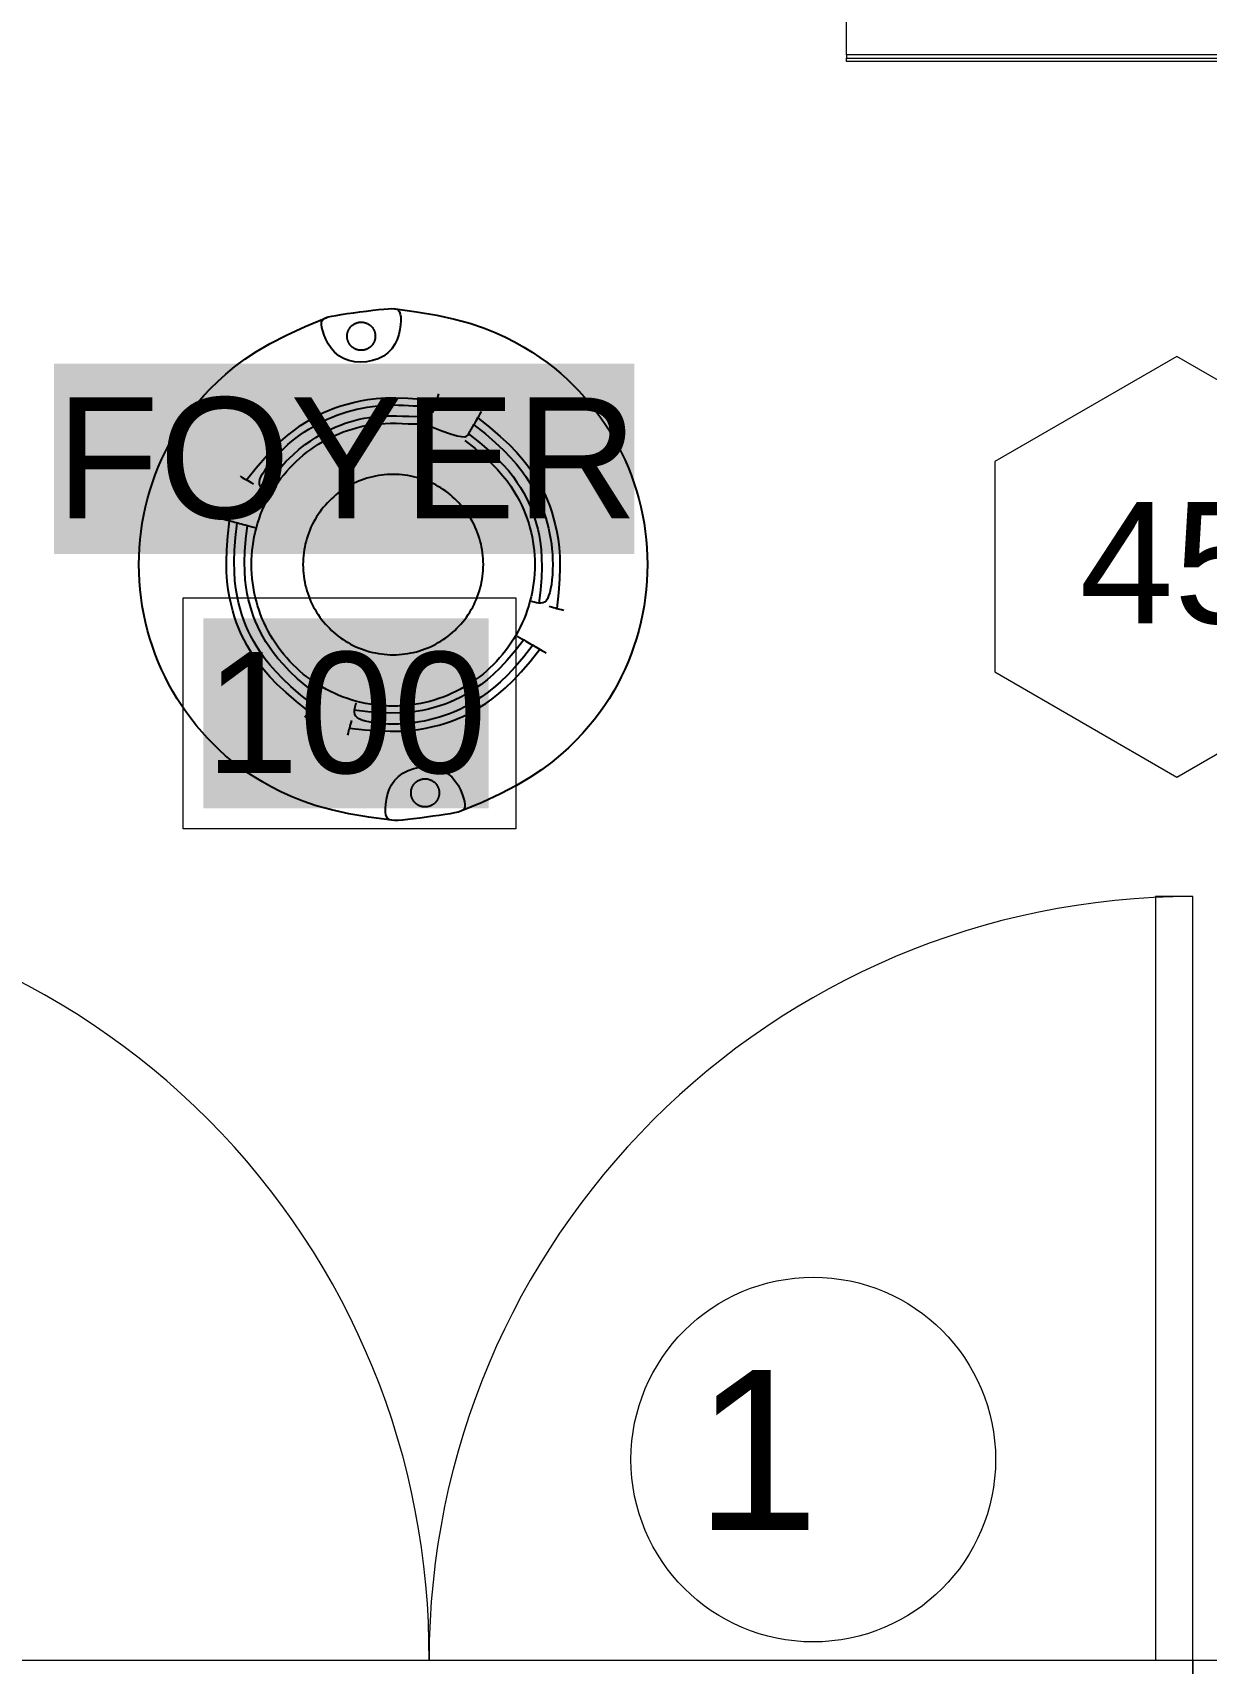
# Model space of a CAD drawing. Header units: inches. Extents: x 0.9 to 36.3, y 0.7 to 23.3.
# Drawn here: x 20.785 to 21.361, y 11.148 to 11.949 of the extents above; entities that cross this region are included whole.
import ezdxf

# ---------------------------------------------------------------- set-up
doc = ezdxf.new("R2010")
doc.units = ezdxf.units.IN
for name, color, linetype, lineweight, true_color in [('Boarder for name', 7, 'Continuous', 5, 0x777777), ('Doors', 7, 'Continuous', 5, 0xf2db9c), ('Numbering Lights', 1, 'Continuous', 15, 0xff0000), ('PDF_Geometry', 7, 'Continuous', 9, 0x777777)]:
    doc.layers.add(name, color=color, linetype=linetype, lineweight=lineweight, true_color=true_color)
doc.layers.add('Force flow Fan', color=7, linetype='Continuous', lineweight=0)
doc.layers.add('Numbering Force Flow Fan', color=255, linetype='Continuous', lineweight=0)
doc.layers.add('PDF_Solid Fills', color=7, linetype='Continuous', true_color=0xffffff)
doc.layers.add('PDF_Text', color=7, linetype='Continuous')
doc.layers.add('Smoke Detector', color=104, linetype='Continuous')
doc.styles.add('PDF Arial', font='arial.ttf')
doc.styles.get("Standard").update_dxf_attribs({"font": 'arial.ttf'})

msp = doc.modelspace()

# ---------------------------------------------------------------- linework, layer by layer
at = {"layer": 'Boarder for name', "linetype": 'ByBlock'}
msp.add_lwpolyline([(20.85835, 11.67111), (21.02168, 11.67111), (21.02168, 11.55778), (20.85835, 11.55778)], close=True, dxfattribs=at)
at = {"layer": 'Doors', "linetype": 'ByBlock'}
msp.add_lwpolyline([(21.35413, 11.52453, 0.413987), (20.97915, 11.14955, 0.417563), (20.60583, 11.52453)], format="xyb", dxfattribs=at)
for points in [[(21.35413, 11.52453), (21.3358, 11.52453), (21.3358, 11.14955), (21.35413, 11.14955)], [(21.36746, 11.14955), (21.36746, 11.10121), (21.35413, 11.10121), (21.35413, 11.14955)]]:
    msp.add_lwpolyline(points, close=True, dxfattribs=at)
at = {"layer": 'Force flow Fan', "linetype": 'ByBlock', "ltscale": 0.001}
for p, q in [((20.60583, 11.14955), (21.35413, 11.14955)), ((21.35413, 11.14955), (21.35413, 11.08807))]:
    msp.add_line(p, q, dxfattribs=at)
at = {"layer": 'Numbering Force Flow Fan', "linetype": 'ByBlock', "ltscale": 0.001}
msp.add_circle((21.16779, 11.24807), 0.08952, dxfattribs=at)
at = {"layer": 'Numbering Lights', "linetype": 'ByBlock', "ltscale": 0.001}
msp.add_lwpolyline([(21.34635, 11.78965), (21.25694, 11.73803), (21.25694, 11.63479), (21.34635, 11.58316), (21.43576, 11.63479), (21.43576, 11.73803)], close=True, dxfattribs=at)
at = {"layer": 'PDF_Geometry', "linetype": 'ByBlock'}
msp.add_lwpolyline([(21.73745, 10.60457), (21.62745, 11.10121), (21.36746, 11.10121), (21.36746, 11.14955), (21.61579, 11.14955), (21.44079, 11.93785), (21.43413, 11.93785), (21.18414, 11.93785), (21.18414, 12.03618), (21.41246, 12.03618), (21.13081, 13.30113), (21.22747, 13.32279), (21.68912, 13.42612), (21.70912, 13.33446), (21.24747, 13.23279), (21.51246, 12.03951), (21.82745, 10.62457)], close=True, dxfattribs=at)
msp.add_lwpolyline([(21.61579, 11.15121), (21.36746, 11.15121), (21.36746, 11.14955), (21.61579, 11.14955), (21.44079, 11.93785), (21.18414, 11.93785), (21.18414, 11.93618), (21.43913, 11.93618), (21.61412, 11.15121), (21.36746, 11.15121), (21.36746, 11.15288), (21.61245, 11.15288), (21.43913, 11.93451), (21.18414, 11.93451), (21.18414, 11.93618), (21.44079, 11.93618)], dxfattribs=at)
at = {"layer": 'PDF_Solid Fills', "linetype": 'ByBlock', "transparency": 33554559}
for points in [[(20.79502, 11.69277), (21.08001, 11.69277), (20.79502, 11.7861), (21.08001, 11.7861)], [(20.86835, 11.56778), (21.00834, 11.56778), (20.86835, 11.66111), (21.00834, 11.66111)]]:
    msp.add_solid(points, dxfattribs=at)
at = {"layer": 'Smoke Detector', "linetype": 'ByBlock'}
for points in [[(20.95896, 11.79152), (20.95671, 11.78988), (20.95415, 11.78857), (20.95136, 11.78763), (20.94843, 11.78705), (20.94545, 11.78685), (20.9425, 11.78704), (20.93969, 11.78763), (20.9371, 11.78864), (20.9348, 11.79006), (20.9328, 11.79181), (20.93109, 11.79379), (20.92966, 11.79592), (20.92849, 11.79809), (20.92759, 11.80021), (20.92693, 11.80219), (20.9265, 11.80393), (20.92631, 11.80536), (20.92637, 11.80649), (20.92671, 11.80739), (20.92736, 11.80809), (20.92833, 11.80864), (20.92966, 11.80909), (20.93138, 11.80948), (20.93351, 11.80986), (20.93605, 11.81027), (20.93891, 11.8107), (20.942, 11.81114), (20.9452, 11.81157), (20.9484, 11.81198), (20.9515, 11.81236), (20.95438, 11.81268), (20.95693, 11.81295), (20.95909, 11.81313), (20.96085, 11.81319), (20.96225, 11.81311), (20.96333, 11.81283), (20.96414, 11.81232), (20.9647, 11.81154), (20.96505, 11.81046), (20.96523, 11.80903), (20.96527, 11.80724), (20.96515, 11.80516), (20.96482, 11.80287), (20.96426, 11.80048), (20.96343, 11.79805), (20.96229, 11.79569), (20.96081, 11.79348)], [(20.94931, 11.80561), (20.9495, 11.8055), (20.94969, 11.80537), (20.94988, 11.80524), (20.95006, 11.80511), (20.95024, 11.80497), (20.95041, 11.80482), (20.95058, 11.80467), (20.95074, 11.80451), (20.9509, 11.80435), (20.95105, 11.80418), (20.9512, 11.80401), (20.95134, 11.80383), (20.95147, 11.80365), (20.9516, 11.80346), (20.95173, 11.80327), (20.95184, 11.80308), (20.95195, 11.80288), (20.95206, 11.80268), (20.95215, 11.80248), (20.95224, 11.80227), (20.95233, 11.80206), (20.9524, 11.80184), (20.95247, 11.80163), (20.95253, 11.80141), (20.95259, 11.80119), (20.95264, 11.80097), (20.95268, 11.80075), (20.95271, 11.80052), (20.95274, 11.8003), (20.95276, 11.80007), (20.95277, 11.79985), (20.95277, 11.79962), (20.95277, 11.79939), (20.95276, 11.79917), (20.95274, 11.79894), (20.95271, 11.79872), (20.95268, 11.79849), (20.95264, 11.79827), (20.95259, 11.79805), (20.95253, 11.79783), (20.95247, 11.79761), (20.9524, 11.7974), (20.95233, 11.79718), (20.95224, 11.79697), (20.95215, 11.79676), (20.95206, 11.79656), (20.95195, 11.79636), (20.95184, 11.79616), (20.95173, 11.79597), (20.9516, 11.79578), (20.95147, 11.79559), (20.95134, 11.79541), (20.9512, 11.79523), (20.95105, 11.79506), (20.9509, 11.79489), (20.95074, 11.79473), (20.95058, 11.79457), (20.95041, 11.79442), (20.95024, 11.79427), (20.95006, 11.79413), (20.94988, 11.794), (20.94969, 11.79387), (20.9495, 11.79374), (20.94931, 11.79363), (20.94911, 11.79352), (20.94891, 11.79341), (20.94871, 11.79332), (20.9485, 11.79323), (20.94829, 11.79314), (20.94807, 11.79307), (20.94786, 11.793), (20.94764, 11.79294), (20.94742, 11.79288), (20.9472, 11.79283), (20.94698, 11.79279), (20.94675, 11.79276), (20.94653, 11.79273), (20.9463, 11.79272), (20.94608, 11.7927), (20.94585, 11.7927), (20.94562, 11.7927), (20.9454, 11.79272), (20.94517, 11.79273), (20.94495, 11.79276), (20.94472, 11.79279), (20.9445, 11.79283), (20.94428, 11.79288), (20.94406, 11.79294), (20.94384, 11.793), (20.94363, 11.79307), (20.94341, 11.79314), (20.9432, 11.79323), (20.943, 11.79332), (20.94279, 11.79341), (20.94259, 11.79352), (20.94239, 11.79363), (20.9422, 11.79374), (20.94201, 11.79387), (20.94182, 11.794), (20.94164, 11.79413), (20.94146, 11.79427), (20.94129, 11.79442), (20.94112, 11.79457), (20.94096, 11.79473), (20.9408, 11.79489), (20.94065, 11.79506), (20.9405, 11.79523), (20.94036, 11.79541), (20.94023, 11.79559), (20.9401, 11.79578), (20.93997, 11.79597), (20.93986, 11.79616), (20.93975, 11.79636), (20.93965, 11.79656), (20.93955, 11.79676), (20.93946, 11.79697), (20.93937, 11.79718), (20.9393, 11.7974), (20.93923, 11.79761), (20.93917, 11.79783), (20.93911, 11.79805), (20.93906, 11.79827), (20.93902, 11.79849), (20.93899, 11.79872), (20.93896, 11.79894), (20.93895, 11.79917), (20.93894, 11.79939), (20.93893, 11.79962), (20.93894, 11.79985), (20.93895, 11.80007), (20.93896, 11.8003), (20.93899, 11.80052), (20.93902, 11.80075), (20.93906, 11.80097), (20.93911, 11.80119), (20.93917, 11.80141), (20.93923, 11.80163), (20.9393, 11.80184), (20.93937, 11.80206), (20.93946, 11.80227), (20.93955, 11.80248), (20.93965, 11.80268), (20.93975, 11.80288), (20.93986, 11.80308), (20.93997, 11.80327), (20.9401, 11.80346), (20.94023, 11.80365), (20.94036, 11.80383), (20.9405, 11.80401), (20.94065, 11.80418), (20.9408, 11.80435), (20.94096, 11.80451), (20.94112, 11.80467), (20.94129, 11.80482), (20.94146, 11.80497), (20.94164, 11.80511), (20.94182, 11.80524), (20.94201, 11.80537), (20.9422, 11.8055), (20.94239, 11.80561), (20.94259, 11.80572), (20.94279, 11.80583), (20.943, 11.80592), (20.9432, 11.80601), (20.94341, 11.8061), (20.94363, 11.80617), (20.94384, 11.80624), (20.94406, 11.8063), (20.94428, 11.80636), (20.9445, 11.80641), (20.94472, 11.80645), (20.94495, 11.80648), (20.94517, 11.80651), (20.9454, 11.80652), (20.94562, 11.80654), (20.94585, 11.80654), (20.94608, 11.80654), (20.9463, 11.80652), (20.94653, 11.80651), (20.94675, 11.80648), (20.94698, 11.80645), (20.9472, 11.80641), (20.94742, 11.80636), (20.94764, 11.8063), (20.94786, 11.80624), (20.94807, 11.80617), (20.94829, 11.8061), (20.9485, 11.80601), (20.94871, 11.80592), (20.94891, 11.80583), (20.94911, 11.80572)], [(20.91876, 11.69898), (20.9184, 11.69757), (20.9181, 11.69616), (20.91784, 11.69473), (20.91763, 11.6933), (20.91746, 11.69186), (20.91734, 11.69042), (20.91727, 11.68897), (20.91725, 11.68752), (20.91727, 11.68607), (20.91734, 11.68462), (20.91746, 11.68318), (20.91763, 11.68174), (20.91784, 11.68031), (20.9181, 11.67888), (20.9184, 11.67746), (20.91876, 11.67606), (20.91915, 11.67466), (20.9196, 11.67328), (20.92009, 11.67192), (20.92062, 11.67057), (20.92119, 11.66924), (20.92181, 11.66793), (20.92248, 11.66664), (20.92318, 11.66538), (20.92393, 11.66413), (20.92471, 11.66292), (20.92554, 11.66173), (20.9264, 11.66056), (20.9273, 11.65943), (20.92824, 11.65832), (20.92921, 11.65725), (20.93022, 11.65621), (20.93126, 11.6552), (20.93233, 11.65423), (20.93344, 11.65329), (20.93457, 11.65239), (20.93574, 11.65152), (20.93693, 11.6507), (20.93815, 11.64991), (20.93939, 11.64917), (20.94066, 11.64846), (20.94194, 11.6478), (20.94325, 11.64718), (20.94458, 11.64661), (20.94593, 11.64607), (20.9473, 11.64559), (20.94868, 11.64514), (20.95007, 11.64474), (20.95147, 11.64439), (20.95289, 11.64409), (20.95432, 11.64383), (20.95575, 11.64362), (20.95719, 11.64345), (20.95863, 11.64333), (20.96008, 11.64326), (20.96153, 11.64324), (20.96298, 11.64326), (20.96443, 11.64333), (20.96587, 11.64345), (20.96731, 11.64362), (20.96874, 11.64383), (20.97017, 11.64409), (20.97159, 11.64439), (20.97299, 11.64474), (20.97439, 11.64514), (20.97576, 11.64559), (20.97713, 11.64607), (20.97848, 11.64661), (20.97981, 11.64718), (20.98112, 11.6478), (20.98241, 11.64846), (20.98367, 11.64917), (20.98491, 11.64991), (20.98613, 11.6507), (20.98732, 11.65152), (20.98849, 11.65239), (20.98962, 11.65329), (20.99073, 11.65423), (20.9918, 11.6552), (20.99284, 11.65621), (20.99385, 11.65725), (20.99482, 11.65832), (20.99576, 11.65943), (20.99666, 11.66056), (20.99753, 11.66173), (20.99835, 11.66292), (20.99914, 11.66413), (20.99988, 11.66538), (21.00058, 11.66664), (21.00125, 11.66793), (21.00187, 11.66924), (21.00244, 11.67057), (21.00298, 11.67192), (21.00346, 11.67328), (21.00391, 11.67466), (21.0043, 11.67606), (21.00466, 11.67746), (21.00496, 11.67888), (21.00522, 11.68031), (21.00543, 11.68174), (21.0056, 11.68318), (21.00572, 11.68462), (21.00579, 11.68607), (21.00581, 11.68752), (21.00579, 11.68897), (21.00572, 11.69042), (21.0056, 11.69186), (21.00543, 11.6933), (21.00522, 11.69473), (21.00496, 11.69616), (21.00466, 11.69757), (21.0043, 11.69898), (21.00391, 11.70037), (21.00346, 11.70175), (21.00298, 11.70312), (21.00244, 11.70447), (21.00187, 11.70579), (21.00125, 11.7071), (21.00058, 11.70839), (20.99988, 11.70966), (20.99914, 11.7109), (20.99835, 11.71212), (20.99753, 11.71331), (20.99666, 11.71448), (20.99576, 11.71561), (20.99482, 11.71672), (20.99385, 11.71779), (20.99284, 11.71883), (20.9918, 11.71984), (20.99073, 11.72081), (20.98962, 11.72175), (20.98849, 11.72265), (20.98732, 11.72351), (20.98613, 11.72434), (20.98491, 11.72512), (20.98367, 11.72587), (20.98241, 11.72657), (20.98112, 11.72724), (20.97981, 11.72785), (20.97848, 11.72843), (20.97713, 11.72896), (20.97576, 11.72945), (20.97439, 11.7299), (20.97299, 11.73029), (20.97159, 11.73065), (20.97017, 11.73095), (20.96874, 11.73121), (20.96731, 11.73142), (20.96587, 11.73159), (20.96443, 11.73171), (20.96298, 11.73178), (20.96153, 11.7318), (20.96008, 11.73178), (20.95863, 11.73171), (20.95719, 11.73159), (20.95575, 11.73142), (20.95432, 11.73121), (20.95289, 11.73095), (20.95147, 11.73065), (20.95007, 11.73029), (20.94868, 11.7299), (20.9473, 11.72945), (20.94593, 11.72896), (20.94458, 11.72843), (20.94325, 11.72785), (20.94194, 11.72724), (20.94066, 11.72657), (20.93939, 11.72587), (20.93815, 11.72512), (20.93693, 11.72434), (20.93574, 11.72351), (20.93457, 11.72265), (20.93344, 11.72175), (20.93233, 11.72081), (20.93126, 11.71984), (20.93022, 11.71883), (20.92921, 11.71779), (20.92824, 11.71672), (20.9273, 11.71561), (20.9264, 11.71448), (20.92554, 11.71331), (20.92471, 11.71212), (20.92393, 11.7109), (20.92318, 11.70966), (20.92248, 11.70839), (20.92181, 11.7071), (20.92119, 11.70579), (20.92062, 11.70447), (20.92009, 11.70312), (20.9196, 11.70175), (20.91915, 11.70037)], [(20.9641, 11.58352), (20.96635, 11.58516), (20.96891, 11.58646), (20.9717, 11.58741), (20.97463, 11.58799), (20.97762, 11.58819), (20.98056, 11.588), (20.98337, 11.5874), (20.98596, 11.5864), (20.98826, 11.58498), (20.99026, 11.58323), (20.99197, 11.58124), (20.9934, 11.57912), (20.99457, 11.57695), (20.99547, 11.57482), (20.99613, 11.57285), (20.99656, 11.57111), (20.99675, 11.56968), (20.99669, 11.56854), (20.99635, 11.56765), (20.9957, 11.56695), (20.99473, 11.5664), (20.9934, 11.56595), (20.99168, 11.56556), (20.98955, 11.56518), (20.98702, 11.56477), (20.98415, 11.56434), (20.98106, 11.5639), (20.97786, 11.56347), (20.97466, 11.56306), (20.97157, 11.56268), (20.96868, 11.56235), (20.96613, 11.56209), (20.96397, 11.56191), (20.96221, 11.56184), (20.96081, 11.56193), (20.95973, 11.56221), (20.95892, 11.56272), (20.95837, 11.5635), (20.95801, 11.56458), (20.95783, 11.56601), (20.95779, 11.5678), (20.95791, 11.56988), (20.95824, 11.57216), (20.9588, 11.57456), (20.95963, 11.57699), (20.96077, 11.57935), (20.96225, 11.58155)], [(20.98389, 11.57363), (20.98383, 11.57341), (20.98376, 11.57319), (20.98369, 11.57298), (20.9836, 11.57277), (20.98351, 11.57256), (20.98342, 11.57236), (20.98331, 11.57216), (20.9832, 11.57196), (20.98309, 11.57176), (20.98296, 11.57157), (20.98283, 11.57139), (20.9827, 11.57121), (20.98256, 11.57103), (20.98241, 11.57086), (20.98226, 11.57069), (20.9821, 11.57053), (20.98194, 11.57037), (20.98177, 11.57022), (20.9816, 11.57007), (20.98142, 11.56993), (20.98124, 11.56979), (20.98105, 11.56966), (20.98086, 11.56954), (20.98067, 11.56943), (20.98047, 11.56932), (20.98027, 11.56921), (20.98007, 11.56912), (20.97986, 11.56903), (20.97965, 11.56894), (20.97943, 11.56887), (20.97922, 11.5688), (20.979, 11.56873), (20.97878, 11.56868), (20.97856, 11.56863), (20.97834, 11.56859), (20.97811, 11.56856), (20.97789, 11.56853), (20.97766, 11.56851), (20.97744, 11.5685), (20.97721, 11.5685), (20.97698, 11.5685), (20.97676, 11.56851), (20.97653, 11.56853), (20.97631, 11.56856), (20.97608, 11.56859), (20.97586, 11.56863), (20.97564, 11.56868), (20.97542, 11.56873), (20.9752, 11.5688), (20.97499, 11.56887), (20.97477, 11.56894), (20.97456, 11.56903), (20.97435, 11.56912), (20.97415, 11.56921), (20.97395, 11.56932), (20.97375, 11.56943), (20.97356, 11.56954), (20.97337, 11.56966), (20.97318, 11.56979), (20.973, 11.56993), (20.97282, 11.57007), (20.97265, 11.57022), (20.97248, 11.57037), (20.97232, 11.57053), (20.97216, 11.57069), (20.97201, 11.57086), (20.97186, 11.57103), (20.97172, 11.57121), (20.97159, 11.57139), (20.97146, 11.57157), (20.97133, 11.57176), (20.97122, 11.57196), (20.97111, 11.57216), (20.971, 11.57236), (20.97091, 11.57256), (20.97082, 11.57277), (20.97073, 11.57298), (20.97066, 11.57319), (20.97059, 11.57341), (20.97053, 11.57363), (20.97047, 11.57385), (20.97042, 11.57407), (20.97038, 11.57429), (20.97035, 11.57451), (20.97032, 11.57474), (20.97031, 11.57497), (20.97029, 11.57519), (20.97029, 11.57542), (20.97029, 11.57564), (20.97031, 11.57587), (20.97032, 11.5761), (20.97035, 11.57632), (20.97038, 11.57655), (20.97042, 11.57677), (20.97047, 11.57699), (20.97053, 11.57721), (20.97059, 11.57743), (20.97066, 11.57764), (20.97073, 11.57786), (20.97082, 11.57807), (20.97091, 11.57827), (20.971, 11.57848), (20.97111, 11.57868), (20.97122, 11.57888), (20.97133, 11.57907), (20.97146, 11.57926), (20.97159, 11.57945), (20.97172, 11.57963), (20.97186, 11.57981), (20.97201, 11.57998), (20.97216, 11.58015), (20.97232, 11.58031), (20.97248, 11.58047), (20.97265, 11.58062), (20.97282, 11.58077), (20.973, 11.58091), (20.97318, 11.58104), (20.97337, 11.58117), (20.97356, 11.58129), (20.97375, 11.58141), (20.97395, 11.58152), (20.97415, 11.58162), (20.97435, 11.58172), (20.97456, 11.58181), (20.97477, 11.58189), (20.97499, 11.58197), (20.9752, 11.58204), (20.97542, 11.5821), (20.97564, 11.58216), (20.97586, 11.5822), (20.97608, 11.58224), (20.97631, 11.58228), (20.97653, 11.5823), (20.97676, 11.58232), (20.97698, 11.58233), (20.97721, 11.58234), (20.97744, 11.58233), (20.97766, 11.58232), (20.97789, 11.5823), (20.97811, 11.58228), (20.97834, 11.58224), (20.97856, 11.5822), (20.97878, 11.58216), (20.979, 11.5821), (20.97922, 11.58204), (20.97943, 11.58197), (20.97965, 11.58189), (20.97986, 11.58181), (20.98007, 11.58172), (20.98027, 11.58162), (20.98047, 11.58152), (20.98067, 11.58141), (20.98086, 11.58129), (20.98105, 11.58117), (20.98124, 11.58104), (20.98142, 11.58091), (20.9816, 11.58077), (20.98177, 11.58062), (20.98194, 11.58047), (20.9821, 11.58031), (20.98226, 11.58015), (20.98241, 11.57998), (20.98256, 11.57981), (20.9827, 11.57963), (20.98283, 11.57945), (20.98296, 11.57926), (20.98309, 11.57907), (20.9832, 11.57888), (20.98331, 11.57868), (20.98342, 11.57848), (20.98351, 11.57827), (20.9836, 11.57807), (20.98369, 11.57786), (20.98376, 11.57764), (20.98383, 11.57743), (20.98389, 11.57721), (20.98395, 11.57699), (20.984, 11.57677), (20.98404, 11.57655), (20.98407, 11.57632), (20.9841, 11.5761), (20.98411, 11.57587), (20.98413, 11.57564), (20.98413, 11.57542), (20.98413, 11.57519), (20.98411, 11.57497), (20.9841, 11.57474), (20.98407, 11.57451), (20.98404, 11.57429), (20.984, 11.57407), (20.98395, 11.57385)]]:
    msp.add_lwpolyline(points, close=True, dxfattribs=at)
for points in [[(20.96155, 11.81315), (20.97301, 11.81165), (20.983, 11.80994), (20.99168, 11.80803), (20.99923, 11.80597), (21.00582, 11.80377), (21.01159, 11.80147), (21.01674, 11.79909), (21.0214, 11.79667), (21.02575, 11.79422), (21.02981, 11.79175), (21.03362, 11.78924), (21.0372, 11.78668), (21.04058, 11.78406), (21.04379, 11.78138), (21.04685, 11.77862), (21.04979, 11.77578), (21.05263, 11.77285), (21.05538, 11.76982), (21.05802, 11.76671), (21.06056, 11.76351), (21.06299, 11.76022), (21.06532, 11.75687), (21.06753, 11.75343), (21.06963, 11.74993), (21.07161, 11.74636), (21.07348, 11.74273), (21.07523, 11.73903), (21.07685, 11.73529), (21.07835, 11.73149), (21.07973, 11.72764), (21.08098, 11.72375), (21.0821, 11.71983), (21.08309, 11.71586), (21.08395, 11.71187), (21.08469, 11.70785), (21.08528, 11.70381), (21.08575, 11.69975), (21.08609, 11.69568), (21.08629, 11.6916), (21.08635, 11.68752), (21.08629, 11.68344), (21.08609, 11.67936), (21.08575, 11.67528), (21.08528, 11.67123), (21.08469, 11.66719), (21.08395, 11.66317), (21.08309, 11.65917), (21.0821, 11.65521), (21.08098, 11.65128), (21.07973, 11.6474), (21.07835, 11.64355), (21.07685, 11.63975), (21.07523, 11.636), (21.07348, 11.63231), (21.07161, 11.62868), (21.06963, 11.62511), (21.06753, 11.6216), (21.06528, 11.61815), (21.06288, 11.61472), (21.06029, 11.61132), (21.05749, 11.60792), (21.05446, 11.60451), (21.05117, 11.60107), (21.04761, 11.59758), (21.04373, 11.59404), (21.03939, 11.59041), (21.03443, 11.5867), (21.02869, 11.58289), (21.02201, 11.57897), (21.01423, 11.57492), (21.00519, 11.57073), (20.99473, 11.5664)], [(20.96081, 11.56193), (20.94959, 11.56341), (20.93977, 11.56512), (20.93121, 11.56702), (20.92374, 11.56908), (20.91721, 11.57127), (20.91146, 11.57357), (20.90632, 11.57595), (20.90166, 11.57837), (20.89732, 11.58081), (20.89325, 11.58329), (20.88944, 11.5858), (20.88586, 11.58836), (20.88248, 11.59098), (20.87927, 11.59366), (20.87621, 11.59641), (20.87327, 11.59926), (20.87043, 11.60219), (20.86768, 11.60522), (20.86504, 11.60833), (20.8625, 11.61153), (20.86007, 11.61481), (20.85774, 11.61817), (20.85553, 11.6216), (20.85343, 11.62511), (20.85145, 11.62868), (20.84958, 11.63231), (20.84783, 11.636), (20.84621, 11.63975), (20.84471, 11.64355), (20.84333, 11.6474), (20.84208, 11.65128), (20.84096, 11.65521), (20.83997, 11.65917), (20.83911, 11.66317), (20.83838, 11.66719), (20.83778, 11.67123), (20.83731, 11.67528), (20.83698, 11.67936), (20.83677, 11.68344), (20.83671, 11.68752), (20.83677, 11.6916), (20.83698, 11.69568), (20.83731, 11.69975), (20.83778, 11.70381), (20.83838, 11.70785), (20.83911, 11.71187), (20.83997, 11.71586), (20.84096, 11.71983), (20.84208, 11.72375), (20.84333, 11.72764), (20.84471, 11.73149), (20.84621, 11.73529), (20.84783, 11.73903), (20.84958, 11.74273), (20.85145, 11.74636), (20.85343, 11.74993), (20.85553, 11.75344), (20.85778, 11.75689), (20.86018, 11.76031), (20.86278, 11.76371), (20.86557, 11.76711), (20.8686, 11.77053), (20.87189, 11.77397), (20.87545, 11.77745), (20.87933, 11.781), (20.88368, 11.78463), (20.88867, 11.78835), (20.89445, 11.79217), (20.90121, 11.79612), (20.90911, 11.80021), (20.91832, 11.80445), (20.929, 11.80887)], [(20.90062, 11.72269), (20.89946, 11.72337), (20.89841, 11.72402), (20.89752, 11.72469), (20.89679, 11.72539), (20.89626, 11.72616), (20.89596, 11.72704), (20.89591, 11.72805), (20.89613, 11.72923), (20.89664, 11.73059), (20.89742, 11.73211), (20.89845, 11.73377), (20.89969, 11.73552), (20.9011, 11.73735), (20.90267, 11.73921), (20.90436, 11.74107), (20.90614, 11.74291), (20.90798, 11.74469), (20.90988, 11.74642), (20.91183, 11.74807), (20.91384, 11.74967), (20.9159, 11.75119), (20.91801, 11.75265), (20.92016, 11.75404), (20.92236, 11.75536), (20.9246, 11.75661), (20.92688, 11.75778), (20.9292, 11.75887), (20.93155, 11.75989), (20.93394, 11.76083), (20.93635, 11.7617), (20.93879, 11.76248), (20.94126, 11.76319), (20.94374, 11.76381), (20.94625, 11.76435), (20.94877, 11.76481), (20.95131, 11.76518), (20.95385, 11.76548), (20.95641, 11.76569), (20.95897, 11.76581), (20.96153, 11.76586), (20.96409, 11.76582), (20.96661, 11.76572), (20.96905, 11.7656), (20.97139, 11.76547), (20.97357, 11.76536), (20.97558, 11.7653), (20.97735, 11.76532), (20.97887, 11.76544), (20.98011, 11.76569), (20.98109, 11.76607), (20.98185, 11.76659), (20.98245, 11.76725), (20.98292, 11.76805), (20.98331, 11.76901), (20.98365, 11.77011), (20.984, 11.77137)], [(20.88955, 11.72907), (20.8943, 11.73505), (20.89865, 11.74013), (20.90266, 11.74442), (20.90637, 11.74802), (20.90982, 11.75104), (20.91304, 11.75357), (20.91609, 11.75571), (20.91901, 11.75758), (20.92184, 11.75925), (20.92461, 11.76075), (20.92736, 11.7621), (20.93013, 11.76332), (20.93295, 11.76442), (20.93585, 11.76541), (20.93888, 11.7663), (20.94206, 11.76712), (20.94544, 11.76787), (20.94911, 11.76851), (20.95318, 11.769), (20.95775, 11.76931), (20.96292, 11.76938), (20.96879, 11.76918), (20.97546, 11.76867), (20.98304, 11.7678)], [(20.89738, 11.72456), (20.90161, 11.72988), (20.90549, 11.73441), (20.90907, 11.73823), (20.91237, 11.74144), (20.91544, 11.74413), (20.91832, 11.74638), (20.92104, 11.7483), (20.92364, 11.74996), (20.92615, 11.75145), (20.9286, 11.75278), (20.931, 11.75398), (20.93335, 11.75505), (20.93567, 11.756), (20.93797, 11.75685), (20.94027, 11.75759), (20.94258, 11.75825), (20.9449, 11.75884), (20.94727, 11.75934), (20.94969, 11.75976), (20.95217, 11.7601), (20.95474, 11.76035), (20.95742, 11.7605), (20.9602, 11.76057), (20.96313, 11.76054), (20.96618, 11.76043), (20.96926, 11.7603), (20.97227, 11.76024), (20.97508, 11.76035), (20.97757, 11.7607), (20.97964, 11.76137), (20.98117, 11.76246), (20.98204, 11.76406)], [(20.97973, 11.75546), (20.98538, 11.75321), (20.9897, 11.75167), (20.9929, 11.75074), (20.99516, 11.75031), (20.99666, 11.75029), (20.9976, 11.75056), (20.99816, 11.75104), (20.99853, 11.7516), (20.99887, 11.75218), (20.9992, 11.75276), (20.99953, 11.75333), (20.99986, 11.75391), (21.00019, 11.75448), (21.00053, 11.75506), (21.00086, 11.75564), (21.0012, 11.75623), (21.00155, 11.75683), (21.00191, 11.75746), (21.0023, 11.75813), (21.00272, 11.75886), (21.00318, 11.75966), (21.0037, 11.76056), (21.00428, 11.76157), (21.00494, 11.7627)], [(20.9967, 11.74843), (21.00176, 11.74442), (21.00606, 11.74073), (21.00969, 11.73734), (21.01274, 11.7342), (21.01529, 11.73129), (21.01743, 11.72855), (21.01924, 11.72597), (21.02082, 11.7235), (21.02223, 11.72111), (21.0235, 11.71879), (21.02464, 11.71651), (21.02566, 11.71428), (21.02656, 11.71208), (21.02736, 11.70989), (21.02807, 11.70771), (21.0287, 11.70552), (21.02925, 11.70331), (21.02973, 11.70109), (21.03014, 11.69885), (21.03047, 11.6966), (21.03073, 11.69433), (21.03092, 11.69207), (21.03103, 11.68979), (21.03107, 11.68752), (21.03103, 11.68524), (21.03092, 11.68297), (21.03073, 11.6807), (21.03047, 11.67844), (21.03014, 11.67619), (21.02973, 11.67395), (21.02925, 11.67173), (21.0287, 11.66952), (21.02807, 11.66733), (21.02738, 11.66517), (21.02661, 11.66302), (21.02577, 11.66091), (21.02487, 11.65882), (21.0239, 11.65676), (21.02286, 11.65474), (21.02175, 11.65275), (21.02058, 11.6508), (21.01935, 11.64889), (21.01805, 11.64702), (21.0167, 11.64519), (21.01528, 11.64341), (21.01381, 11.64167), (21.01228, 11.63998), (21.0107, 11.63835), (21.00907, 11.63677), (21.00738, 11.63524), (21.00564, 11.63377), (21.00386, 11.63235), (21.00203, 11.631), (21.00016, 11.6297), (20.99825, 11.62847), (20.9963, 11.6273), (20.99431, 11.62619), (20.99229, 11.62515), (20.99023, 11.62418), (20.98814, 11.62328), (20.98602, 11.62244), (20.98388, 11.62167), (20.98172, 11.62098), (20.97953, 11.62035), (20.97732, 11.6198), (20.9751, 11.61932), (20.97286, 11.61891), (20.97061, 11.61858), (20.96835, 11.61832), (20.96608, 11.61813), (20.96381, 11.61802), (20.96153, 11.61798), (20.95926, 11.61802), (20.95698, 11.61813), (20.95471, 11.61832), (20.95245, 11.61858), (20.9502, 11.61891), (20.94796, 11.61932), (20.94574, 11.6198), (20.94353, 11.62035), (20.94134, 11.62098), (20.93918, 11.62167), (20.93704, 11.62244), (20.93492, 11.62328), (20.93283, 11.62418), (20.93077, 11.62515), (20.92875, 11.62619), (20.92676, 11.6273), (20.92481, 11.62847), (20.9229, 11.6297), (20.92103, 11.631), (20.9192, 11.63235), (20.91742, 11.63377), (20.91568, 11.63524), (20.914, 11.63677), (20.91236, 11.63835), (20.91078, 11.63998), (20.90925, 11.64167), (20.90778, 11.64341), (20.90636, 11.64519), (20.90501, 11.64702), (20.90371, 11.64889), (20.90248, 11.6508), (20.90131, 11.65275), (20.9002, 11.65474), (20.89916, 11.65676), (20.89819, 11.65882), (20.89729, 11.66091), (20.89645, 11.66302), (20.89568, 11.66517), (20.89499, 11.66733), (20.89436, 11.66952), (20.89381, 11.67173), (20.89333, 11.67395), (20.89292, 11.67619), (20.89259, 11.67844), (20.89233, 11.6807), (20.89214, 11.68297), (20.89203, 11.68524), (20.89199, 11.68752), (20.89203, 11.68979), (20.89214, 11.69207), (20.89233, 11.69433), (20.89259, 11.6966), (20.89292, 11.69885), (20.89333, 11.70109), (20.89381, 11.70331), (20.89436, 11.70552), (20.89499, 11.7077), (20.89568, 11.70987), (20.89645, 11.71201), (20.89729, 11.71413), (20.89819, 11.71622), (20.89916, 11.71827), (20.9002, 11.7203), (20.90131, 11.72229), (20.90248, 11.72424), (20.90371, 11.72615), (20.90501, 11.72802), (20.90636, 11.72985), (20.90778, 11.73163), (20.90925, 11.73337), (20.91078, 11.73505), (20.91236, 11.73669), (20.914, 11.73827), (20.91568, 11.7398), (20.91742, 11.74127), (20.9192, 11.74269), (20.92103, 11.74404), (20.9229, 11.74534), (20.92481, 11.74657), (20.92676, 11.74774), (20.92875, 11.74885), (20.93077, 11.74989), (20.93283, 11.75086), (20.93492, 11.75176), (20.93704, 11.7526), (20.93918, 11.75337), (20.94134, 11.75406), (20.94353, 11.75469), (20.94574, 11.75524), (20.94799, 11.75572), (20.95028, 11.75612), (20.95264, 11.75644), (20.95509, 11.75667), (20.95762, 11.75682), (20.96027, 11.75689), (20.96305, 11.75686), (20.96594, 11.75675), (20.96887, 11.75661), (20.97171, 11.75652), (20.97436, 11.75653), (20.97669, 11.75673), (20.9786, 11.75717), (20.97998, 11.75793), (20.9807, 11.75907)], [(21.00115, 11.75614), (21.00684, 11.75162), (21.01169, 11.74746), (21.01578, 11.74364), (21.01921, 11.74011), (21.02209, 11.73682), (21.0245, 11.73375), (21.02655, 11.73084), (21.02832, 11.72805), (21.02991, 11.72536), (21.03135, 11.72274), (21.03263, 11.72018), (21.03377, 11.71767), (21.03479, 11.71518), (21.03569, 11.71272), (21.03649, 11.71026), (21.0372, 11.70779), (21.03782, 11.70531), (21.03836, 11.7028), (21.03882, 11.70028), (21.0392, 11.69774), (21.03949, 11.6952), (21.0397, 11.69264), (21.03982, 11.69008), (21.03987, 11.68752), (21.03982, 11.68496), (21.0397, 11.68245), (21.03949, 11.68003), (21.0392, 11.67773), (21.03884, 11.67562), (21.03839, 11.67372), (21.03787, 11.67209), (21.03727, 11.67076), (21.0366, 11.66978), (21.03584, 11.6691), (21.03501, 11.66869), (21.03409, 11.66852), (21.03308, 11.66853), (21.03197, 11.6687), (21.03077, 11.66897), (21.02947, 11.66931)], [(21.00309, 11.75949), (21.00906, 11.75475), (21.01414, 11.75039), (21.01843, 11.74639), (21.02203, 11.74268), (21.02505, 11.73923), (21.02758, 11.73601), (21.02972, 11.73296), (21.03159, 11.73004), (21.03326, 11.72721), (21.03476, 11.72444), (21.03612, 11.72169), (21.03733, 11.71892), (21.03843, 11.7161), (21.03942, 11.7132), (21.04031, 11.71017), (21.04113, 11.70699), (21.04188, 11.70361), (21.04252, 11.69994), (21.04301, 11.69587), (21.04332, 11.6913), (21.04339, 11.68613), (21.04319, 11.68026), (21.04268, 11.67359), (21.04181, 11.66601)], [(20.99857, 11.75167), (21.00389, 11.74744), (21.00842, 11.74356), (21.01224, 11.73998), (21.01545, 11.73668), (21.01814, 11.73361), (21.0204, 11.73073), (21.02231, 11.72801), (21.02397, 11.72541), (21.02546, 11.72289), (21.0268, 11.72042), (21.028, 11.71797), (21.02909, 11.7155), (21.03007, 11.71299), (21.03095, 11.7104), (21.03175, 11.70771), (21.03248, 11.70488), (21.03314, 11.70186), (21.03371, 11.69859), (21.03415, 11.69496), (21.03442, 11.69089), (21.03449, 11.68628), (21.03431, 11.68105), (21.03385, 11.6751), (21.03308, 11.66835)], [(20.88635, 11.73092), (20.88741, 11.73031), (20.88826, 11.72982), (20.88895, 11.72942), (20.88957, 11.72906), (20.8902, 11.7287), (20.89092, 11.72829), (20.8918, 11.72778), (20.89291, 11.72714)], [(20.87768, 11.70999), (20.87894, 11.70965), (20.88007, 11.70935), (20.88109, 11.70907), (20.88201, 11.70883), (20.88288, 11.70859), (20.8837, 11.70837), (20.8845, 11.70816), (20.88531, 11.70794), (20.88614, 11.70772), (20.88701, 11.70749), (20.88793, 11.70724), (20.88891, 11.70698), (20.88996, 11.7067), (20.89108, 11.7064), (20.89229, 11.70607), (20.89359, 11.70572)], [(20.91998, 11.61554), (20.914, 11.62029), (20.90892, 11.62464), (20.90463, 11.62865), (20.90103, 11.63236), (20.89801, 11.6358), (20.89548, 11.63903), (20.89334, 11.64208), (20.89147, 11.645), (20.8898, 11.64783), (20.8883, 11.6506), (20.88695, 11.65335), (20.88573, 11.65612), (20.88463, 11.65894), (20.88364, 11.66184), (20.88275, 11.66487), (20.88193, 11.66805), (20.88118, 11.67143), (20.88054, 11.6751), (20.88005, 11.67917), (20.87974, 11.68374), (20.87967, 11.68891), (20.87987, 11.69478), (20.88038, 11.70145), (20.88125, 11.70903)], [(20.92191, 11.6189), (20.91622, 11.62342), (20.91137, 11.62757), (20.90728, 11.6314), (20.90385, 11.63493), (20.90097, 11.63821), (20.89856, 11.64129), (20.89652, 11.6442), (20.89474, 11.64698), (20.89315, 11.64968), (20.89171, 11.65232), (20.89042, 11.65495), (20.88926, 11.65758), (20.88822, 11.66027), (20.88727, 11.66304), (20.88642, 11.66592), (20.88564, 11.66895), (20.88493, 11.67218), (20.88432, 11.67568), (20.88385, 11.67956), (20.88356, 11.68392), (20.88349, 11.68884), (20.88368, 11.69444), (20.88416, 11.7008), (20.88499, 11.70803)], [(20.92449, 11.62337), (20.91917, 11.6276), (20.91464, 11.63148), (20.91082, 11.63505), (20.90761, 11.63836), (20.90492, 11.64143), (20.90267, 11.6443), (20.90075, 11.64702), (20.89909, 11.64963), (20.8976, 11.65214), (20.89626, 11.65462), (20.89506, 11.65707), (20.89397, 11.65953), (20.89299, 11.66205), (20.89211, 11.66463), (20.89131, 11.66733), (20.89058, 11.67016), (20.88992, 11.67318), (20.88935, 11.67645), (20.88891, 11.68008), (20.88864, 11.68415), (20.88857, 11.68876), (20.88875, 11.69399), (20.88921, 11.69994), (20.88998, 11.70669)], [(21.03807, 11.66701), (21.03931, 11.66668), (21.04029, 11.66642), (21.04108, 11.6662), (21.04179, 11.66601), (21.04248, 11.66583), (21.04326, 11.66562), (21.0442, 11.66537), (21.04538, 11.66505)], [(21.02568, 11.65048), (21.02145, 11.64516), (21.01757, 11.64063), (21.014, 11.6368), (21.01069, 11.63359), (21.00762, 11.63091), (21.00475, 11.62865), (21.00203, 11.62674), (20.99942, 11.62508), (20.9969, 11.62359), (20.99443, 11.62225), (20.99198, 11.62104), (20.98951, 11.61996), (20.987, 11.61898), (20.98442, 11.6181), (20.98172, 11.6173), (20.97889, 11.61657), (20.97587, 11.61591), (20.9726, 11.61534), (20.96897, 11.6149), (20.9649, 11.61463), (20.96029, 11.61456), (20.95506, 11.61474), (20.94911, 11.6152), (20.94236, 11.61597)], [(21.02244, 11.65235), (21.02361, 11.65168), (21.02469, 11.65105), (21.0257, 11.65047), (21.02664, 11.64993), (21.02751, 11.64942), (21.02834, 11.64895), (21.02912, 11.64849), (21.02987, 11.64806), (21.0306, 11.64764), (21.03132, 11.64723), (21.03205, 11.6468), (21.03282, 11.64636), (21.03365, 11.64588), (21.03457, 11.64535), (21.03558, 11.64477), (21.03671, 11.64411)], [(20.94002, 11.60724), (20.9476, 11.60637), (20.95427, 11.60586), (20.96014, 11.60566), (20.96531, 11.60573), (20.96988, 11.60604), (20.97395, 11.60653), (20.97762, 11.60717), (20.981, 11.60792), (20.98418, 11.60873), (20.98721, 11.60963), (20.99011, 11.61062), (20.99293, 11.61172), (20.9957, 11.61293), (20.99845, 11.61429), (21.00122, 11.61579), (21.00405, 11.61746), (21.00697, 11.61933), (21.01002, 11.62147), (21.01325, 11.624), (21.01669, 11.62701), (21.0204, 11.63062), (21.02441, 11.63491), (21.02876, 11.63999), (21.03351, 11.64596)], [(21.03015, 11.6479), (21.02563, 11.6422), (21.02148, 11.63736), (21.01765, 11.63327), (21.01412, 11.62984), (21.01083, 11.62696), (21.00776, 11.62455), (21.00485, 11.6225), (21.00207, 11.62073), (20.99937, 11.61914), (20.99675, 11.6177), (20.99419, 11.61642), (20.99168, 11.61528), (20.9892, 11.61426), (20.98673, 11.61336), (20.98427, 11.61256), (20.98181, 11.61185), (20.97932, 11.61123), (20.97681, 11.61069), (20.97429, 11.61023), (20.97176, 11.60985), (20.96921, 11.60956), (20.96665, 11.60935), (20.96409, 11.60922), (20.96153, 11.60918), (20.95897, 11.60922), (20.95646, 11.60935), (20.95404, 11.60956), (20.95175, 11.60984), (20.94963, 11.61021), (20.94773, 11.61066), (20.9461, 11.61118), (20.94477, 11.61178), (20.94379, 11.61245), (20.94311, 11.61321), (20.94271, 11.61404), (20.94253, 11.61496), (20.94255, 11.61597), (20.94271, 11.61708), (20.94298, 11.61828), (20.94333, 11.61958)], [(20.92636, 11.62661), (20.92569, 11.62544), (20.92506, 11.62436), (20.92448, 11.62335), (20.92394, 11.62241), (20.92343, 11.62153), (20.92296, 11.62071), (20.92251, 11.61993), (20.92207, 11.61918), (20.92166, 11.61845), (20.92124, 11.61773), (20.92082, 11.617), (20.92037, 11.61623), (20.91989, 11.61539), (20.91936, 11.61448), (20.91878, 11.61347), (20.91812, 11.61234)], [(20.94102, 11.61098), (20.94069, 11.60974), (20.94043, 11.60876), (20.94021, 11.60797), (20.94003, 11.60726), (20.93984, 11.60657), (20.93963, 11.60579), (20.93938, 11.60485), (20.93906, 11.60367)]]:
    msp.add_lwpolyline(points, dxfattribs=at)

# ---------------------------------------------------------------- texts
at = {"layer": 'Numbering Force Flow Fan', "linetype": 'ByBlock', "ltscale": 0.001}
msp.add_text('1', height=0.07854, dxfattribs=at).set_placement((21.10966, 11.21353))
at = {"layer": 'Numbering Lights', "linetype": 'ByBlock', "ltscale": 0.001}
msp.add_text('45', height=0.05956, dxfattribs=at).set_placement((21.29851, 11.65862))
at = {"layer": 'PDF_Text', "linetype": 'ByBlock', "char_height": 0.059386, "attachment_point": 4, "style": 'PDF Arial'}
for s, insert in [('FOYER', (20.79586, 11.73944)), ('100', (20.86919, 11.61444))]:
    msp.add_mtext(s, dxfattribs=dict(at, insert=insert))

doc.saveas('drawing.dxf')
